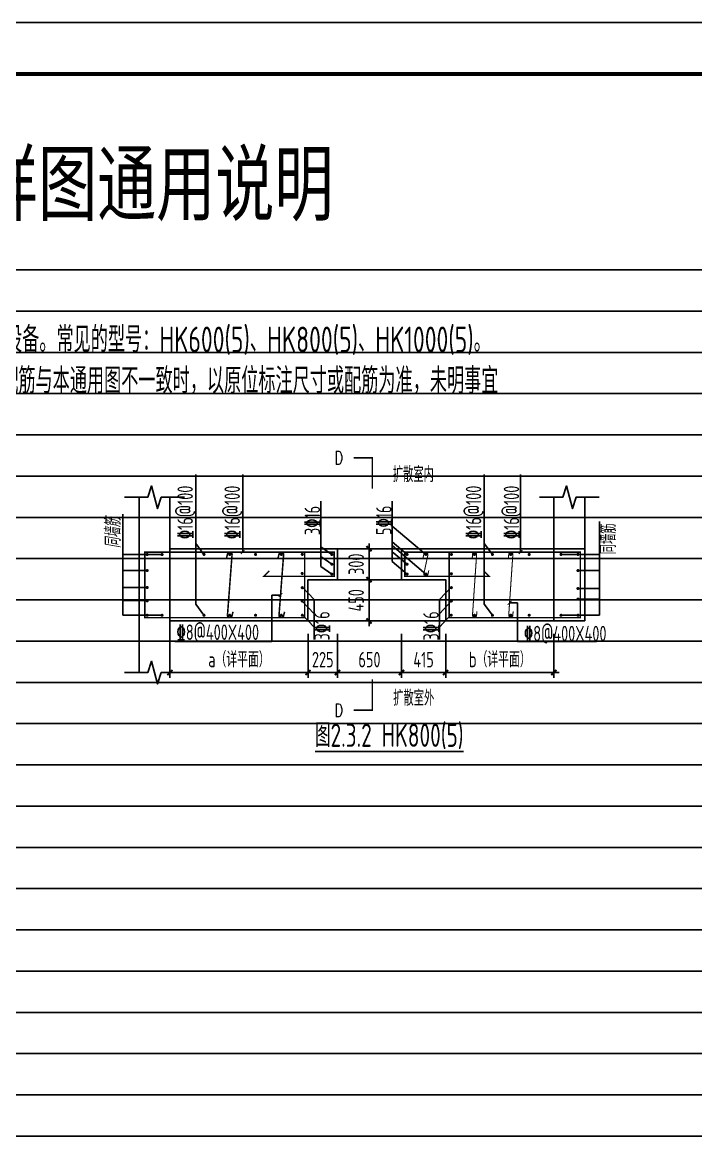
# Model space of a CAD drawing. Extents: x 37906 to 290206, y -18154 to 41246.
# Drawn here: x 57496 to 64026, y 30412 to 41246 of the extents above; entities that cross this region are included whole.
import ezdxf
from ezdxf.enums import TextEntityAlignment as Align

# ---------------------------------------------------------------- set-up
doc = ezdxf.new("R2010")
doc.units = 0
doc.header["$LTSCALE"] = 1000
doc.header["$MEASUREMENT"] = 0
for name, color, linetype in [('DETL', 7, 'Continuous'), ('DETL_TEXT', 7, 'Continuous'), ('DIM_SYMB', 3, 'Continuous'), ('ECA_TK', 7, 'Continuous'), ('jg标注', 3, 'Continuous'), ('jg钢筋', 240, 'Continuous'), ('jg门', 80, 'Continuous'), ('PUB_TEXT', 7, 'Continuous'), ('TEXT', 7, 'Continuous'), ('tk', 7, 'Continuous')]:
    doc.layers.add(name, color=color, linetype=linetype)
doc.styles.add('_TCH_LABEL', font='COMPLEX', dxfattribs={"bigfont": 'GBCBIG'})
doc.styles.add('TSSD_Dimension', font='tssdeng.shx', dxfattribs={"width": 0.7, "bigfont": 'hztxt.shx'})
doc.styles.add('TSSD_Label', font='tssdeng2.shx', dxfattribs={"width": 0.7, "bigfont": 'tssdchn.shx'})
doc.styles.add('TSSD_Rein', font='tssdeng2.shx', dxfattribs={"width": 0.7, "bigfont": 'tssdchn.shx'})
doc.styles.add('黑体', font='simhei.ttf', dxfattribs={"width": 0.8})
doc.dimstyles.new('TSSD_50_50', dxfattribs={"dimtxt": 150, "dimasz": 50, "dimexe": 50, "dimexo": 125, "dimgap": 50, "dimtad": 1, "dimdec": 0, "dimzin": 0, "dimdsep": 46, "dimtxsty": 'TSSD_Dimension', "dimblk": 'ARCHTICK', "dimblk1": 'ARCHTICK', "dimblk2": 'ARCHTICK', "dimcen": 0, "dimdle": 50, "dimclrt": 7, "dimadec": 0, "dimazin": 0, "dimtfac": 1, "dimtdec": 0, "dimtix": 1, "dimtmove": 2, "dimatfit": 3, "dimfxl": 1, "dimtolj": 1, "dimtzin": 0, "dimarcsym": 0})

# ---------------------------------------------------------------- blocks, each defined once
blk = doc.blocks.new('10B_A1')
at = {"layer": 'ECA_TK'}
blk.add_lwpolyline([(0, 0), (841, 0), (841, 594), (0, 594)], close=True, dxfattribs=at)
at = {"layer": 'ECA_TK', "const_width": 0.8}
blk.add_lwpolyline([(831, 10), (831, 584), (18, 584), (18, 10)], close=True, dxfattribs=at)
blk = doc.blocks.new('20190225.14171298')
at = {"layer": 'Defpoints', "color": 8, "lineweight": -3}
for p, q in [((37350, 26400), (0, 26400)), ((37350, 26000), (0, 26000)), ((37350, 25600), (0, 25600)), ((37350, 25200), (0, 25200)), ((37350, 24800), (0, 24800)), ((37350, 24400), (0, 24400)), ((37350, 24000), (0, 24000)), ((37350, 23600), (0, 23600)), ((37350, 23200), (0, 23200)), ((37350, 22800), (0, 22800)), ((37350, 22400), (0, 22400)), ((37350, 22000), (0, 22000)), ((37350, 21600), (0, 21600)), ((37350, 21200), (0, 21200)), ((37350, 20800), (0, 20800)), ((37350, 20400), (0, 20400)), ((37350, 20000), (0, 20000)), ((37350, 19600), (0, 19600)), ((37350, 19200), (0, 19200)), ((37350, 18800), (0, 18800)), ((37350, 18400), (0, 18400)), ((37350, 18000), (0, 18000))]:
    blk.add_line(p, q, dxfattribs=at)
blk = doc.blocks.new('_ArchTick')
at = {"color": 0, "linetype": 'ByBlock', "const_width": 0.4}
blk.add_lwpolyline([(-0.5, -0.5), (0.5, 0.5)], dxfattribs=at)
blk = doc.blocks.new('*D70')
at = {"layer": 'Defpoints', "color": 0}
for p in [(58928, 35442), (60267, 35442), (60267, 34942)]:
    blk.add_point(p, dxfattribs=at)
at = {"layer": 'jg标注', "color": 0, "lineweight": -2}
for p, q in [((58928, 35317), (58928, 34892)), ((60267, 35317), (60267, 34892)), ((58878, 34942), (60317, 34942))]:
    blk.add_line(p, q, dxfattribs=at)
at = {"layer": 'jg标注', "color": 0, "lineweight": -2, "xscale": 50, "yscale": 50, "zscale": 50, "rotation": 180}
blk.add_blockref('_ArchTick', (58928, 34942), dxfattribs=at)
at = {"layer": 'jg标注', "color": 0, "lineweight": -2, "xscale": 50, "yscale": 50, "zscale": 50}
blk.add_blockref('_ArchTick', (60267, 34942), dxfattribs=at)
at = {"layer": 'jg标注', "color": 7, "insert": (59597, 35067), "char_height": 150, "attachment_point": 5, "style": 'TSSD_Dimension'}
blk.add_mtext('\\A1;a（详平面）', dxfattribs=at)
blk = doc.blocks.new('*D71')
at = {"layer": 'Defpoints', "color": 0}
for p in [(60267, 35442), (60553, 35442), (60553, 34942)]:
    blk.add_point(p, dxfattribs=at)
at = {"layer": 'jg标注', "color": 0, "lineweight": -2}
for p, q in [((60267, 35317), (60267, 34892)), ((60553, 35317), (60553, 34892)), ((60267, 34942), (60217, 34942)), ((60267, 34942), (60553, 34942)), ((60553, 34942), (60603, 34942))]:
    blk.add_line(p, q, dxfattribs=at)
at = {"layer": 'jg标注', "color": 0, "lineweight": -2, "xscale": 50, "yscale": 50, "zscale": 50}
blk.add_blockref('_ArchTick', (60267, 34942), dxfattribs=at)
at = {"layer": 'jg标注', "color": 0, "lineweight": -2, "xscale": 50, "yscale": 50, "zscale": 50, "rotation": 180}
blk.add_blockref('_ArchTick', (60553, 34942), dxfattribs=at)
at = {"layer": 'jg标注', "color": 7, "insert": (60410, 35067), "char_height": 150, "attachment_point": 5, "style": 'TSSD_Dimension'}
blk.add_mtext('\\A1;225', dxfattribs=at)
blk = doc.blocks.new('*D72')
at = {"layer": 'Defpoints', "color": 0}
for p in [(60553, 35442), (61173, 35442), (61173, 34942)]:
    blk.add_point(p, dxfattribs=at)
at = {"layer": 'jg标注', "color": 0, "lineweight": -2}
for p, q in [((60553, 35317), (60553, 34892)), ((61173, 35317), (61173, 34892)), ((60503, 34942), (61223, 34942))]:
    blk.add_line(p, q, dxfattribs=at)
at = {"layer": 'jg标注', "color": 0, "lineweight": -2, "xscale": 50, "yscale": 50, "zscale": 50, "rotation": 180}
blk.add_blockref('_ArchTick', (60553, 34942), dxfattribs=at)
at = {"layer": 'jg标注', "color": 0, "lineweight": -2, "xscale": 50, "yscale": 50, "zscale": 50}
blk.add_blockref('_ArchTick', (61173, 34942), dxfattribs=at)
at = {"layer": 'jg标注', "color": 7, "insert": (60863, 35067), "char_height": 150, "attachment_point": 5, "style": 'TSSD_Dimension'}
blk.add_mtext('\\A1;650', dxfattribs=at)
blk = doc.blocks.new('*D73')
at = {"layer": 'Defpoints', "color": 0}
for p in [(61173, 35442), (61602, 35442), (61602, 34942)]:
    blk.add_point(p, dxfattribs=at)
at = {"layer": 'jg标注', "color": 0, "lineweight": -2}
for p, q in [((61173, 35317), (61173, 34892)), ((61602, 35317), (61602, 34892)), ((61123, 34942), (61652, 34942))]:
    blk.add_line(p, q, dxfattribs=at)
at = {"layer": 'jg标注', "color": 0, "lineweight": -2, "xscale": 50, "yscale": 50, "zscale": 50, "rotation": 180}
blk.add_blockref('_ArchTick', (61173, 34942), dxfattribs=at)
at = {"layer": 'jg标注', "color": 0, "lineweight": -2, "xscale": 50, "yscale": 50, "zscale": 50}
blk.add_blockref('_ArchTick', (61602, 34942), dxfattribs=at)
at = {"layer": 'jg标注', "color": 7, "insert": (61388, 35067), "char_height": 150, "attachment_point": 5, "style": 'TSSD_Dimension'}
blk.add_mtext('\\A1;415', dxfattribs=at)
blk = doc.blocks.new('*D74')
at = {"layer": 'Defpoints', "color": 0}
for p in [(61602, 35442), (62652, 35442), (62652, 34942)]:
    blk.add_point(p, dxfattribs=at)
at = {"layer": 'jg标注', "color": 0, "lineweight": -2}
for p, q in [((61602, 35317), (61602, 34892)), ((62652, 35317), (62652, 34892)), ((61552, 34942), (62702, 34942))]:
    blk.add_line(p, q, dxfattribs=at)
at = {"layer": 'jg标注', "color": 0, "lineweight": -2, "xscale": 50, "yscale": 50, "zscale": 50, "rotation": 180}
blk.add_blockref('_ArchTick', (61602, 34942), dxfattribs=at)
at = {"layer": 'jg标注', "color": 0, "lineweight": -2, "xscale": 50, "yscale": 50, "zscale": 50}
blk.add_blockref('_ArchTick', (62652, 34942), dxfattribs=at)
at = {"layer": 'jg标注', "color": 7, "insert": (62127, 35067), "char_height": 150, "attachment_point": 5, "style": 'TSSD_Dimension'}
blk.add_mtext('\\A1;b（详平面）', dxfattribs=at)
blk = doc.blocks.new('*D75')
at = {"layer": 'Defpoints', "color": 0}
for p in [(60813, 35842), (60813, 35442), (60859, 35442)]:
    blk.add_point(p, dxfattribs=at)
at = {"layer": 'jg标注', "color": 0, "lineweight": -2}
for p, q in [((60859, 35892), (60859, 35392)), ((60938, 35842), (60909, 35842)), ((60938, 35442), (60909, 35442))]:
    blk.add_line(p, q, dxfattribs=at)
at = {"layer": 'jg标注', "color": 0, "lineweight": -2, "xscale": 50, "yscale": 50, "zscale": 50}
for p, rotation in [((60859, 35842), 90), ((60859, 35442), 270)]:
    blk.add_blockref('_ArchTick', p, dxfattribs=dict(at, rotation=rotation))
at = {"layer": 'jg标注', "color": 7, "insert": (60734, 35642), "char_height": 150, "attachment_point": 5, "rotation": 90, "style": 'TSSD_Dimension'}
blk.add_mtext('\\A1;450', dxfattribs=at)
blk = doc.blocks.new('*D76')
at = {"layer": 'Defpoints', "color": 0}
for p in [(60813, 36142), (60813, 35842), (60859, 35842)]:
    blk.add_point(p, dxfattribs=at)
at = {"layer": 'jg标注', "color": 0, "lineweight": -2}
for p, q in [((60859, 36142), (60859, 36192)), ((60859, 36142), (60859, 35842)), ((60938, 36142), (60909, 36142)), ((60859, 35842), (60859, 35792)), ((60938, 35842), (60909, 35842))]:
    blk.add_line(p, q, dxfattribs=at)
at = {"layer": 'jg标注', "color": 0, "lineweight": -2, "xscale": 50, "yscale": 50, "zscale": 50}
for p, rotation in [((60859, 36142), 270), ((60859, 35842), 90)]:
    blk.add_blockref('_ArchTick', p, dxfattribs=dict(at, rotation=rotation))
at = {"layer": 'jg标注', "color": 7, "insert": (60734, 35992), "char_height": 150, "attachment_point": 5, "rotation": 90, "style": 'TSSD_Dimension'}
blk.add_mtext('\\A1;300', dxfattribs=at)

msp = doc.modelspace()

# ---------------------------------------------------------------- linework, layer by layer
at = {"color": 0}
for p, q in [((59916.2, 35693.3), (59916.2, 35244.1)), ((62300.1, 35616.9), (62221.6, 35616.9)), ((62300.1, 35616.9), (62300.1, 35244.1))]:
    msp.add_line(p, q, dxfattribs=at)
msp.add_line((59916.2, 35693.3), (60000.6, 35693.3))
at = {"color": 0, "linetype": 'ByBlock', "const_width": 10}
for points in [[(59652.1, 36127.2), (59616.3, 36091.4)], [(62345.7, 36127.2), (62309.8, 36091.4)], [(60018.5, 35711.3), (59982.6, 35675.4)], [(62239.6, 35634.9), (62203.7, 35599)]]:
    msp.add_lwpolyline(points, dxfattribs=at)
at = {"layer": 'DETL'}
for p, q in [((58628.1, 34942.1), (58628.1, 36641.6)), ((58928.1, 34942.1), (58928.1, 36641.6)), ((62652.3, 35441.9), (62652.3, 36641.6)), ((62952.2, 35441.9), (62952.2, 36641.6)), ((58928.1, 36141.8), (60552.7, 36141.8)), ((60552.7, 36141.8), (60552.7, 35841.8)), ((61172.6, 35841.8), (61172.6, 36141.8)), ((61172.6, 36141.8), (62952.2, 36141.8)), ((60552.7, 35841.8), (60266.7, 35841.8)), ((60266.7, 35841.8), (60266.7, 35441.9)), ((61172.6, 35841.8), (61602.5, 35841.8)), ((61602.5, 35441.9), (61602.5, 35841.8)), ((60266.7, 35441.9), (58928.1, 35441.9)), ((61602.5, 35441.9), (62952.2, 35441.9))]:
    msp.add_line(p, q, dxfattribs=at)
at = {"layer": 'DETL_TEXT', "color": 0}
for p, q in [((59177.9, 35604.4), (59177.9, 36860.8)), ((59634.2, 36860.8), (59634.2, 36109.3)), ((61974.8, 35604.5), (61974.8, 36860.8)), ((62327.8, 36109.3), (62327.8, 36860.8)), ((60390.9, 35970.7), (60390.9, 36602.6)), ((61084.5, 36017.8), (61084.5, 36602.6)), ((58470.2, 35496.9), (58470.2, 36477.8)), ((63094.3, 35496.9), (63094.3, 36405.2)), ((58843.7, 36086), (58470.2, 36086)), ((62720.8, 36086.8), (63094.3, 36086.8)), ((62885.2, 36086.8), (63094.3, 36086.8)), ((63094.3, 35496.9), (63094.3, 36086.8)), ((58470.2, 35930.3), (58700, 35930.3)), ((62885.2, 35930.3), (63094.3, 35930.3)), ((58470.2, 35766.9), (58700, 35766.9)), ((62885.2, 35756.4), (63094.3, 35756.4)), ((60325.6, 35649.7), (60325.6, 35263.4)), ((61541.8, 35649.7), (61541.8, 35263.4)), ((62885.2, 35654), (63094.3, 35654)), ((58470.2, 35640), (58700, 35640)), ((58470.2, 35496.9), (58843.7, 35496.9)), ((62720.8, 35496.9), (63094.3, 35496.9)), ((62885.2, 35496.9), (63094.3, 35496.9)), ((58974.9, 35244.1), (59916.2, 35244.1)), ((63064.3, 35244.1), (62300.1, 35244.1))]:
    msp.add_line(p, q, dxfattribs=at)
at = {"layer": 'DIM_SYMB'}
for points in [[(58488.2, 36641.6), (58713.1, 36641.6), (58748.1, 36751.6), (58808.1, 36531.7), (58843.1, 36641.6), (59068, 36641.6)], [(62512.3, 36641.6), (62737.3, 36641.6), (62772.3, 36751.6), (62832.3, 36531.7), (62867.3, 36641.6), (63092.2, 36641.6)], [(58488.2, 34942.1), (58713.1, 34942.1), (58748.1, 35052), (58808.1, 34832.1), (58843.1, 34942.1), (59068, 34942.1)]]:
    msp.add_lwpolyline(points, dxfattribs=at)
at = {"layer": 'jg钢筋', "const_width": 15}
for points in [[(58685, 36109.3), (58685, 35474.4), (60234.2, 35474.4), (60234.2, 36109.3), (58685, 36109.3), (58685, 35474.4)], [(59891, 35927.4), (59837.9, 35874.3), (60520.2, 35874.3), (60520.2, 36109.3), (59606.1, 36109.3)], [(61891.8, 36109.3), (61205.1, 36109.3), (61205.1, 35874.3), (62023.7, 35874.3), (61970.7, 35927.4)], [(62352.3, 36109.3), (61635, 36109.3), (61635, 35474.4), (62907.7, 35474.4), (62907.7, 36109.3), (62352.3, 36109.3)]]:
    msp.add_lwpolyline(points, dxfattribs=at)
for points in [[(58715, 36086, 1), (58700, 36086, 1)], [(58858.7, 36086, 1), (58843.7, 36086, 1)], [(59265.7, 36086.8, 1), (59250.7, 36086.8, 1)], [(59515.6, 36086.8, 1), (59500.6, 36086.8, 1)], [(59765.6, 36086.8, 1), (59750.6, 36086.8, 1)], [(60015.5, 36086.8, 1), (60000.5, 36086.8, 1)], [(60219.2, 36086.8, 1), (60204.2, 36086.8, 1)], [(60505.2, 36086.8, 1), (60490.2, 36086.8, 1)], [(61235.1, 36086.8, 1), (61220.1, 36086.8, 1)], [(61417.8, 36086.8, 1), (61402.8, 36086.8, 1)], [(61665, 36086.8, 1), (61650, 36086.8, 1)], [(61888.8, 36086.8, 1), (61873.8, 36086.8, 1)], [(62062.7, 36086.8, 1), (62047.7, 36086.8, 1)], [(62241, 36086.8, 1), (62226, 36086.8, 1)], [(62419.4, 36086.8, 1), (62404.4, 36086.8, 1)], [(62728.3, 36086.8, 1), (62713.3, 36086.8, 1)], [(62892.7, 36086.8, 1), (62877.7, 36086.8, 1)], [(60505.2, 35991.8, 1), (60490.2, 35991.8, 1)], [(61235.1, 35991.8, 1), (61220.1, 35991.8, 1)], [(58714.5, 35930.3, 1), (58699.5, 35930.3, 1)], [(60218.2, 35902.7, 1), (60203.2, 35902.7, 1)], [(60505.2, 35896.8, 1), (60490.2, 35896.8, 1)], [(61235.1, 35896.8, 1), (61220.1, 35896.8, 1)], [(61417.8, 35896.8, 1), (61402.8, 35896.8, 1)], [(61665, 35899.8, 1), (61650, 35899.8, 1)], [(62892.7, 35930.3, 1), (62877.7, 35930.3, 1)], [(58714.5, 35766.9, 1), (58699.5, 35766.9, 1)], [(60218.2, 35764.6, 1), (60203.2, 35764.6, 1)], [(61649.2, 35764.6, -1), (61664.2, 35764.6, -1)], [(62892.7, 35756.4, 1), (62877.7, 35756.4, 1)], [(58714.5, 35637, 1), (58699.5, 35637, 1)], [(60218.2, 35635.3, 1), (60203.2, 35635.3, 1)], [(61649.2, 35635.3, -1), (61664.2, 35635.3, -1)], [(62892.7, 35654, 1), (62877.7, 35654, 1)], [(58715, 35496.9, 1), (58700, 35496.9, 1)], [(58858.7, 35496.9, 1), (58843.7, 35496.9, 1)], [(59265.7, 35496.9, 1), (59250.7, 35496.9, 1)], [(59515.6, 35496.9, 1), (59500.6, 35496.9, 1)], [(59765.6, 35496.9, 1), (59750.6, 35496.9, 1)], [(60015.5, 35496.9, 1), (60000.5, 35496.9, 1)], [(60219.2, 35496.9, 1), (60204.2, 35496.9, 1)], [(61648.2, 35496.9, -1), (61663.2, 35496.9, -1)], [(61888.8, 35497.1, 1), (61873.8, 35497.1, 1)], [(62062.7, 35497.1, 1), (62047.7, 35497.1, 1)], [(62241, 35497.1, 1), (62226, 35497.1, 1)], [(62419.4, 35497.1, 1), (62404.4, 35497.1, 1)], [(62728.3, 35496.9, 1), (62713.3, 35496.9, 1)], [(62892.7, 35496.9, 1), (62877.7, 35496.9, 1)]]:
    msp.add_lwpolyline(points, format="xyb", close=True, dxfattribs=at)
at = {"layer": 'jg钢筋'}
for points, const_width in [([(59476.7, 36052.8), (59486.2, 36091.6, -0.9786566), (59530.1, 36081.9), (59486.2, 35501.8, 1.0218089), (59530.1, 35492.1), (59539.6, 35530.9)], 15), ([(59976.6, 36052.8), (59986.1, 36091.6, -0.9786566), (60030, 36081.9), (59986.1, 35501.8, 1.0218089), (60030, 35492.1), (60039.5, 35530.9)], 15), ([(61382.3, 36051.6), (61390.7, 36090.7, -0.9830032), (61429.9, 36082.9), (61390.7, 35900.7, 1.0172907), (61429.9, 35893), (61438.4, 35932.1)], 10), ([(61859.7, 36048.1), (61862.2, 36088, -0.9995153), (61902.1, 36085.5), (61862.2, 35498.3, 1.000485), (61902.1, 35495.9), (61904.6, 35535.8)], 10), ([(62211.1, 36048.1), (62213.6, 36088, -0.9995153), (62253.5, 36085.5), (62213.6, 35498.3, 1.000485), (62253.5, 35495.9), (62256, 35535.8)], 10)]:
    msp.add_lwpolyline(points, format="xyb", dxfattribs=dict(at, const_width=const_width))
at = {"layer": 'jg门'}
for points in [[(60552.7, 36141.8), (61172.6, 36141.8), (61172.6, 35841.8), (60552.7, 35841.8)], [(60266.7, 35841.8), (61602.5, 35841.8), (61602.5, 35441.9), (60266.7, 35441.9)]]:
    msp.add_lwpolyline(points, close=True, dxfattribs=at)
at = {"layer": 'PUB_TEXT', "const_width": 15}
for points in [[(60710.6, 37023.2), (60890.6, 37023.2), (60890.6, 36723.2)], [(60890.6, 34875.9), (60890.6, 34575.9), (60710.6, 34575.9)]]:
    msp.add_lwpolyline(points, dxfattribs=at)
at = {"layer": 'TEXT'}
for p, q in [((61410.3, 36086.8), (61084.5, 36362.3)), ((59258.2, 36086.8), (59177.9, 36194.2)), ((61227.6, 36086.8), (61084.5, 36207.8)), ((62055.2, 36087), (61974.8, 36194.4)), ((60497.7, 36086.8), (60390.9, 36160.6)), ((61410.3, 35896.5), (61084.5, 36172)), ((61227.6, 35991.8), (61084.5, 36112.8)), ((60497.7, 35991.8), (60390.9, 36065.7)), ((60497.7, 35896.8), (60390.9, 35970.7)), ((61227.6, 35896.8), (61084.5, 36017.8)), ((60209.7, 35773.6), (60325.6, 35649.7)), ((61657.7, 35773.6), (61541.8, 35649.7)), ((59258.2, 35496.9), (59177.9, 35604.4)), ((60210.7, 35635.3), (60325.6, 35512.4)), ((61656.7, 35635.3), (61541.8, 35512.4)), ((62055.2, 35497.1), (61974.8, 35604.5)), ((60210.7, 35505.9), (60325.6, 35383.1)), ((61656.7, 35505.9), (61541.8, 35383.1))]:
    msp.add_line(p, q, dxfattribs=at)

# ---------------------------------------------------------------- block references
at = {"layer": 'DIM_SYMB'}
msp.add_blockref('20190225.14171298', (38806.2, 12446.3), dxfattribs=at)
at = {"layer": 'tk', "xscale": 50, "yscale": 50, "zscale": 50}
msp.add_blockref('10B_A1', (37906.2, 11546.3), dxfattribs=at)

# ---------------------------------------------------------------- texts
at = {"layer": 'DETL_TEXT', "color": 0, "style": 'TSSD_Rein', "width": 0.7}
for s, p in [('\x8416@100', (59150.6, 36234.9)), ('\x8416@100', (59606.9, 36234.9)), ('\x8416@100', (61947.5, 36235.1)), ('\x8416@100', (62315.1, 36234.9)), ('3\x8416', (60384.1, 36274.7)), ('5\x8416', (61077.6, 36274.7)), ('同墙筋', (63252.8, 36088.2)), ('3\x8416', (60476.7, 35252.1)), ('3\x8416', (61535, 35252.1))]:
    msp.add_text(s, height=150, rotation=90, dxfattribs=at).set_placement(p)
at = {"layer": 'DETL_TEXT', "color": 0, "style": 'TSSD_Rein', "oblique": 10, "width": 0.7}
msp.add_text('同墙筋', height=150, rotation=90, dxfattribs=at).set_placement((58451.1, 36147.3))
at = {"layer": 'DETL_TEXT', "style": 'TSSD_Rein', "width": 0.7}
for p in [(58992.2, 35257.5), (62361.7, 35244.9)]:
    msp.add_text('\x848@400X400', height=150, dxfattribs=at).set_placement(p)
at = {"layer": 'PUB_TEXT', "style": '_TCH_LABEL', "width": 0.705882}
for p in [(60524.2, 36959.5), (60524.2, 34512.2)]:
    msp.add_text('D', height=127.5, dxfattribs=at).set_placement(p)
at = {"layer": 'TEXT', "width": 0.7}
for s, height, style, p in [('人防工程口部详图通用说明', 600, '黑体', (53638.9, 39386.3)), ('装于通风口或排烟口处，在冲击波到来时能迅速自动关闭的防冲击波设备。常见的型号：HK600(5)、HK800(5)、HK1000(5)。', 250, 'TSSD_Label', (52341.2, 38046.3)), ('施工时，根据悬板活门型号按下图2.3.1~2.3.6施工，当原位标注尺寸或配筋与本通用图不一致时，以原位标注尺寸或配筋为准，未明事宜', 250, 'TSSD_Label', (51991.2, 37646.3))]:
    msp.add_text(s, height=height, dxfattribs=dict(at, style=style)).set_placement(p)
at = {"layer": 'TEXT', "ltscale": 100, "style": 'TSSD_Rein', "width": 0.7}
for s, p in [('扩散室内', (61288.3, 36871.4)), ('扩散室外', (61292.2, 34703))]:
    msp.add_text(s, height=150, dxfattribs=at).set_placement(p, align=Align.MIDDLE)
at = {"layer": 'TEXT', "style": 'TSSD_Label', "width": 0.7}
msp.add_text('%%U图2.3.2 HK800(5)', height=225, dxfattribs=at).set_placement((61055.8, 34153.6), align=Align.BOTTOM_CENTER)

# ---------------------------------------------------------------- dimensions: what is measured, and where the dimension line sits
at = {"layer": 'jg标注'}
for base, p1, p2, text, picture, middle in [((60859.2, 35841.8), (60812.8, 36141.8), (60812.8, 35841.8), '300', '*D76', (60734.2, 35991.8)), ((60859.2, 35441.9), (60812.8, 35841.8), (60812.8, 35441.9), '450', '*D75', (60734.2, 35641.9))]:
    dim = msp.add_linear_dim(base=base, p1=p1, p2=p2, angle=90, text=text, dimstyle='TSSD_50_50', dxfattribs=at)
    dim.commit()
    dim.dimension.update_dxf_attribs({"geometry": picture, "text_midpoint": middle})
for base, p1, p2, text, picture, middle in [((60266.7, 34941.7), (58928.1, 35441.9), (60266.7, 35441.9), 'a（详平面）', '*D70', (59597.4, 35066.7)), ((60552.7, 34941.7), (60266.7, 35441.9), (60552.7, 35441.9), '225', '*D71', (60409.7, 35066.7)), ((61172.6, 34941.7), (60552.7, 35441.9), (61172.6, 35441.9), '650', '*D72', (60862.7, 35066.7)), ((61602.5, 34941.7), (61172.6, 35441.9), (61602.5, 35441.9), '415', '*D73', (61387.5, 35066.7)), ((62652.3, 34941.7), (61602.5, 35441.9), (62652.3, 35441.9), 'b（详平面）', '*D74', (62127.4, 35066.7))]:
    dim = msp.add_linear_dim(base=base, p1=p1, p2=p2, text=text, dimstyle='TSSD_50_50', dxfattribs=at)
    dim.commit()
    dim.dimension.update_dxf_attribs({"geometry": picture, "text_midpoint": middle})

doc.saveas('drawing.dxf')
